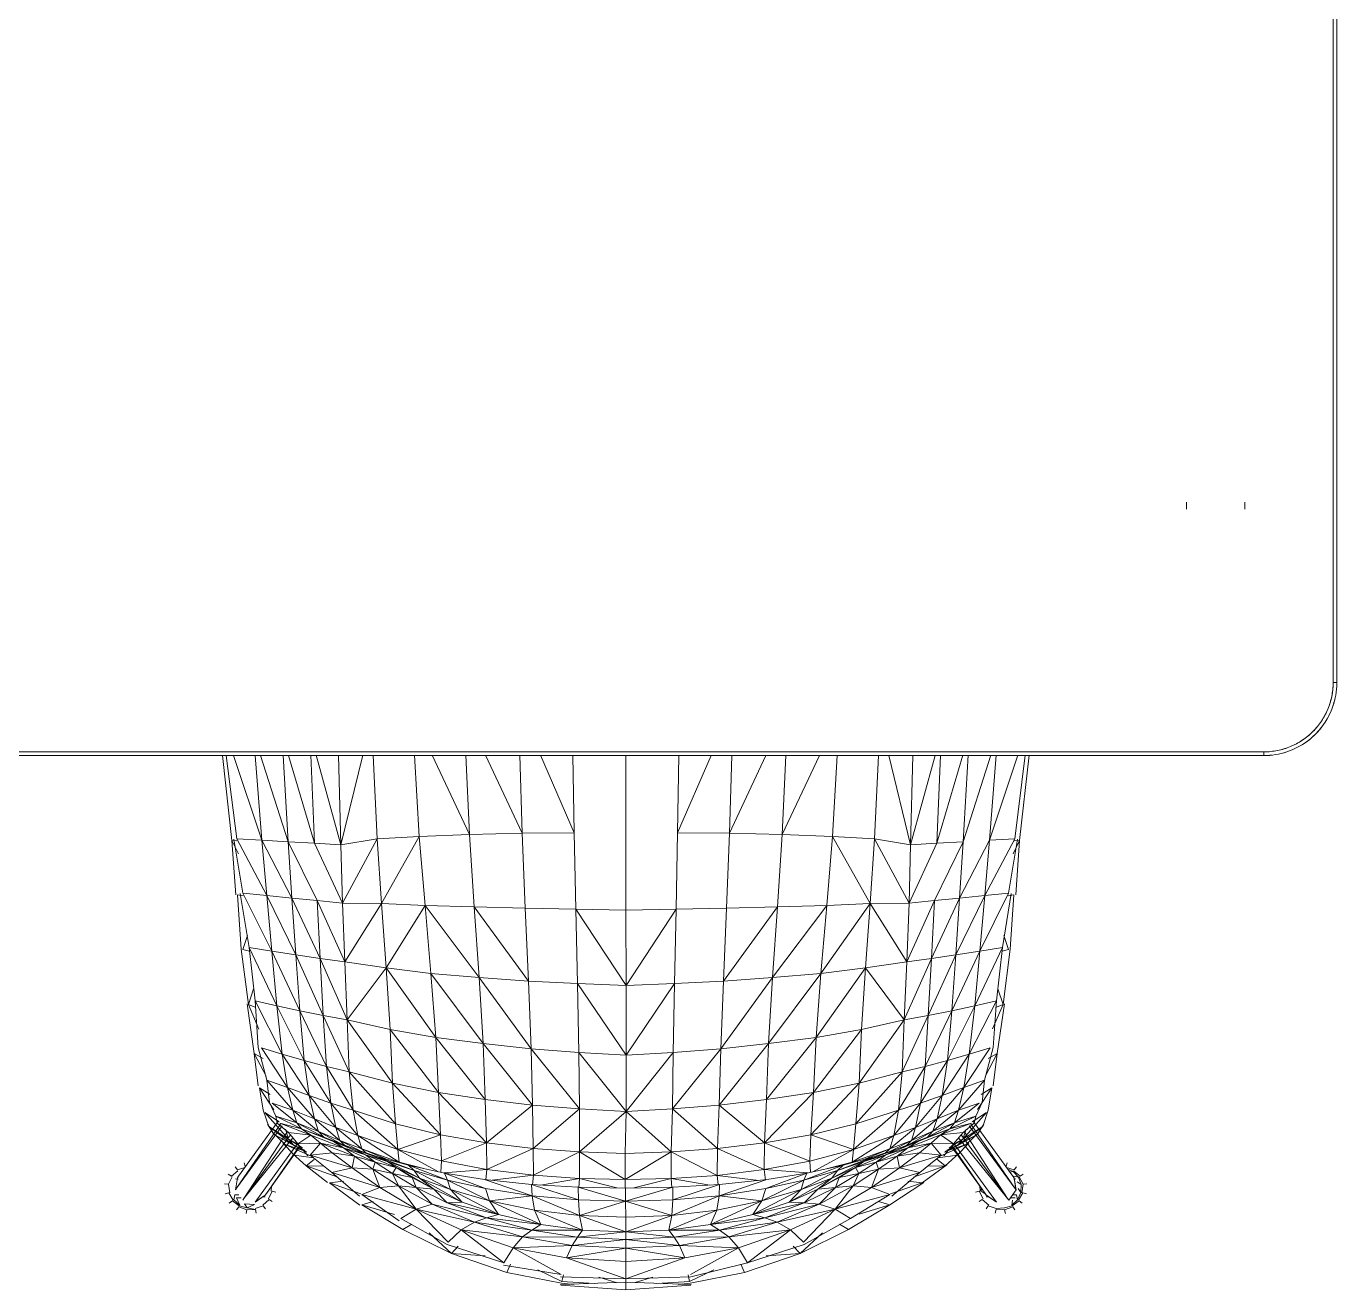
# Model space of a CAD drawing. Header units: millimetres. Extents: x 79795 to 317870, y -36033 to 97293.
# Drawn here: x 200288 to 201007, y 19624 to 20317 of the extents above; entities that cross this region are included whole.
import ezdxf

# ---------------------------------------------------------------- set-up
doc = ezdxf.new("R2010")
doc.units = ezdxf.units.MM
doc.header["$MEASUREMENT"] = 0
doc.layers.get('0').update_dxf_attribs({"linetype": 'CONTINUOUS'})
doc.layers.add('G-IMPT', color=8, linetype='CONTINUOUS', lineweight=9)

# ---------------------------------------------------------------- blocks, each defined once
blk = doc.blocks.new('OLA high stool - Kin high stool_dwg_KIN602 - GLIDES-V368-Level 4')
at = {"layer": 'G-IMPT'}
for p, q in [((-8.325, 8.349), (-8.215, 8.496)), ((-8.264, 8.564), (-8.215, 8.496)), ((-8.203, 8.48), (-8.046, 8.574)), ((-8.066, 8.655), (-8.046, 8.574)), ((-8.041, 8.554), (-7.859, 8.581)), ((-7.848, 8.663), (-7.859, 8.581)), ((-7.859, 8.581), (-7.695, 8.499)), ((-7.643, 8.587), (-7.684, 8.516)), ((-7.684, 8.516), (-7.564, 8.377)), ((-8.413, 8.404), (-8.342, 8.359)), ((-8.342, 8.359), (-8.407, 8.184)), ((-8.325, 8.349), (-8.367, 8.178)), ((-8.367, 8.178), (-8.278, 8.234)), ((-8.308, 8.338), (-8.192, 8.463)), ((-8.308, 8.338), (-8.153, 8.41)), ((-8.298, 8.02), (-8.278, 8.234)), ((-8.192, 8.463), (-8.087, 8.441)), ((-8.153, 8.41), (-8.15, 8.309)), ((-8.087, 8.441), (-8.088, 8.354)), ((-7.738, 8.426), (-7.745, 8.372)), ((-7.483, 8.439), (-7.547, 8.389)), ((-7.547, 8.389), (-7.493, 8.226)), ((-7.392, 8.24), (-7.47, 8.219)), ((-8.407, 8.184), (-8.488, 8.199)), ((-8.48, 7.981), (-8.4, 7.998)), ((-8.407, 8.184), (-8.4, 7.998)), ((-8.4, 7.998), (-8.367, 8.178)), ((-8.322, 7.828), (-8.38, 8.002)), ((-8.367, 8.178), (-8.298, 8.02)), ((-8.389, 7.783), (-8.322, 7.828)), ((-8.185, 7.701), (-8.306, 7.84)), ((-8.229, 7.634), (-8.185, 7.701)), ((-8.01, 7.636), (-8.175, 7.718)), ((-8.133, 7.86), (-8.13, 7.788)), ((-8.13, 7.788), (-8.123, 7.847)), ((-7.893, 7.648), (-8.007, 7.656)), ((-8.025, 7.558), (-8.01, 7.636)), ((-8.185, -7.701), (-8.229, -7.634)), ((-8.01, -7.636), (-8.175, -7.718)), ((-8.01, -7.636), (-8.025, -7.558)), ((-8.322, -7.828), (-8.389, -7.783)), ((-8.322, -7.828), (-8.38, -8.002)), ((-8.185, -7.701), (-8.306, -7.84)), ((-8.133, -7.86), (-8.13, -7.788)), ((-8.13, -7.788), (-8.122, -7.846)), ((-8.004, -7.676), (-8.062, -7.763)), ((-7.893, -7.648), (-8.007, -7.656)), ((-8.004, -7.676), (-7.936, -7.679)), ((-8.488, -8.199), (-8.407, -8.184)), ((-8.4, -7.998), (-8.48, -7.981)), ((-8.4, -7.998), (-8.407, -8.184)), ((-8.407, -8.184), (-8.342, -8.359)), ((-8.38, -8.002), (-8.367, -8.178)), ((-8.325, -8.349), (-8.367, -8.178)), ((-8.342, -8.359), (-8.413, -8.404)), ((-8.325, -8.349), (-8.215, -8.496)), ((-8.308, -8.338), (-8.203, -8.357)), ((-8.308, -8.338), (-8.192, -8.463)), ((-8.203, -8.48), (-8.046, -8.574)), ((-8.192, -8.463), (-8.087, -8.441)), ((-8.192, -8.463), (-8.087, -8.441)), ((-8.192, -8.463), (-8.036, -8.535)), ((-8.153, -8.41), (-8.15, -8.309)), ((-8.087, -8.441), (-8.088, -8.354)), ((-8.036, -8.535), (-7.948, -8.474)), ((-8.036, -8.535), (-7.948, -8.474)), ((-7.866, -8.541), (-7.806, -8.451)), ((-7.866, -8.541), (-7.806, -8.451)), ((-7.866, -8.541), (-7.705, -8.482)), ((-7.738, -8.426), (-7.744, -8.372)), ((-7.705, -8.482), (-7.58, -8.365)), ((-7.705, -8.482), (-7.684, -8.376)), ((-7.705, -8.482), (-7.684, -8.376)), ((-7.684, -8.516), (-7.564, -8.377)), ((-7.58, -8.365), (-7.593, -8.299)), ((-7.58, -8.365), (-7.593, -8.299)), ((-7.58, -8.365), (-7.528, -8.251)), ((-7.547, -8.389), (-7.493, -8.226)), ((-7.547, -8.389), (-7.483, -8.439)), ((-7.47, -8.219), (-7.392, -8.24)), ((-8.215, -8.496), (-8.264, -8.564)), ((-8.046, -8.574), (-8.066, -8.655)), ((-8.041, -8.554), (-7.859, -8.581)), ((-8.036, -8.535), (-7.866, -8.541)), ((-7.859, -8.581), (-7.695, -8.499)), ((-7.859, -8.581), (-7.848, -8.663)), ((-7.684, -8.516), (-7.643, -8.587))]:
    blk.add_line(p, q, dxfattribs=at)
blk = doc.blocks.new('OLA high stool - Kin high stool_dwg_KIN602 - FRAME-1332777-Level 4')
at = {"layer": 'G-IMPT'}
for p, q in [((0.082, 16.677), (0.046, 16.703)), ((0.266, 16.861), (0.302, 16.835)), ((0.266, 16.861), (0.53, 16.819)), ((0.272, 16.857), (0.528, 16.816)), ((1.689, 15.884), (0.302, 16.835)), ((0.302, 16.835), (1.651, 15.849)), ((0.566, 16.793), (0.53, 16.819)), ((1.757, 15.93), (0.566, 16.793)), ((1.269, 15.517), (0, 16.437)), ((0.155, 16.219), (0, 16.437)), ((1.531, 15.739), (0.082, 16.677)), ((0.082, 16.677), (1.455, 15.673)), ((0.082, 16.677), (1.391, 15.62)), ((0.156, 16.222), (0.031, 16.396)), ((0.191, 16.192), (0.155, 16.218)), ((1.227, 15.473), (0.191, 16.192)), ((0.191, 16.192), (1.215, 15.46)), ((0, 0.425), (1.269, 1.344)), ((1.391, 1.242), (0.082, 0.184)), ((0.082, 0.184), (1.455, 1.188)), ((0.191, 0.669), (1.214, 1.401)), ((0.191, 0.669), (1.227, 1.388)), ((1.531, 1.122), (0.082, 0.184)), ((0.302, 0.026), (1.651, 1.013)), ((0.302, 0.026), (1.689, 0.978)), ((0.566, 0.068), (1.757, 0.931)), ((0, 0.425), (0.155, 0.643)), ((0.156, 0.64), (0.031, 0.465)), ((0.191, 0.669), (0.155, 0.643)), ((0.082, 0.184), (0.046, 0.158)), ((0.046, 0.158), (0.266, 0)), ((0.266, 0), (0.53, 0.043)), ((0.266, 0), (0.302, 0.026)), ((0.529, 0.044), (0.272, 0.004)), ((0.566, 0.068), (0.53, 0.043))]:
    blk.add_line(p, q, dxfattribs=at)
blk = doc.blocks.new('OLA high stool - Kin high stool_dwg_KIN602 - SHELL-V369-Level 4')
at = {"layer": 'G-IMPT'}
for p, q in [((-0.434, 8.506), (-1.605, 8.425)), ((-0.434, 8.506), (-0.723, 8.366)), ((-0.441, 8.398), (-0.434, 8.506)), ((-0.434, 8.506), (1.402, 8.713)), ((-0.397, 8.403), (1.402, 8.628)), ((-3.975, 8.149), (-2.784, 8.305)), ((-2.827, 8.128), (-2.792, 8.268)), ((-2.823, 7.646), (-1.571, 8.268)), ((-2.484, 8.166), (-2.792, 8.268)), ((-2.784, 8.305), (-1.609, 8.385)), ((-2.748, 8.137), (-1.576, 8.326)), ((-1.609, 8.385), (-1.628, 8.262)), ((-1.622, 7.753), (-0.397, 8.403)), ((-1.571, 8.268), (-1.622, 7.753)), ((-1.571, 8.268), (-0.404, 8.462)), ((-0.428, 7.859), (1.402, 8.471)), ((-0.397, 8.403), (-0.428, 7.859)), ((-5.733, 7.939), (-5.031, 8.022)), ((-4.908, 7.939), (-5.61, 7.749)), ((-5.031, 8.022), (-5.527, 7.763)), ((-5.031, 8.022), (-5.141, 7.829)), ((-5.047, 7.421), (-3.9, 8.007)), ((-3.961, 8.18), (-5.031, 8.022)), ((-3.9, 8.007), (-4.908, 7.939)), ((-3.975, 8.149), (-4.506, 7.925)), ((-4.038, 7.988), (-3.975, 8.149)), ((-4.004, 7.539), (-2.748, 8.137)), ((-3.9, 8.007), (-4.004, 7.539)), ((-3.638, 8.037), (-3.975, 8.149)), ((-3.9, 8.007), (-2.748, 8.137)), ((-2.748, 8.137), (-2.823, 7.646)), ((-0.428, 7.859), (1.403, 8.001)), ((-6.611, 7.712), (-6.98, 7.22)), ((-6.308, 7.795), (-6.884, 7.283)), ((-6.884, 7.283), (-6.611, 7.712)), ((-6.559, 7.738), (-6.783, 7.59)), ((-6.26, 7.828), (-6.611, 7.712)), ((-6.308, 7.795), (-6.511, 7.487)), ((-6.095, 7.695), (-6.386, 7.561)), ((-5.773, 7.909), (-6.26, 7.828)), ((-6.259, 7.187), (-5.61, 7.749)), ((-5.773, 7.909), (-6.247, 7.599)), ((-5.61, 7.749), (-6.095, 7.695)), ((-5.92, 7.678), (-5.773, 7.909)), ((-5.769, 7.303), (-4.91, 7.869)), ((-5.61, 7.749), (-5.769, 7.303)), ((-5.047, 7.421), (-4.91, 7.869)), ((-4.111, 7.04), (-2.823, 7.646)), ((-2.823, 7.646), (-4.004, 7.539)), ((-2.904, 7.127), (-1.622, 7.753)), ((-2.823, 7.646), (-2.904, 7.127)), ((-2.823, 7.646), (-1.622, 7.753)), ((-1.677, 7.21), (-0.428, 7.859)), ((-1.622, 7.753), (-1.677, 7.21)), ((-1.622, 7.753), (-0.428, 7.859)), ((-0.461, 7.289), (1.403, 7.886)), ((-0.428, 7.859), (-0.461, 7.289)), ((-6.962, 7.409), (-7.228, 7.164)), ((-6.783, 7.59), (-7.149, 6.902)), ((-6.783, 7.59), (-7.027, 7.157)), ((-6.74, 7.626), (-7.002, 7.356)), ((-6.795, 6.801), (-6.538, 7.471)), ((-6.541, 7.529), (-6.741, 7.285)), ((-6.662, 7.001), (-6.386, 7.561)), ((-6.662, 7.001), (-6.538, 7.471)), ((-6.386, 7.561), (-6.541, 7.529)), ((-6.529, 7.104), (-6.103, 7.637)), ((-6.529, 7.104), (-6.386, 7.561)), ((-6.259, 7.187), (-6.103, 7.637)), ((-5.939, 6.838), (-5.047, 7.421)), ((-5.769, 7.303), (-5.047, 7.421)), ((-5.185, 6.946), (-4.004, 7.539)), ((-5.185, 6.946), (-5.047, 7.421)), ((-5.047, 7.421), (-4.004, 7.539)), ((-4.004, 7.539), (-4.111, 7.04)), ((-0.461, 7.289), (1.403, 7.396)), ((-7.461, 6.9), (-7.191, 7.197)), ((-7.228, 7.164), (-7.287, 6.741)), ((-7.002, 7.356), (-7.257, 6.779)), ((-6.985, 7.081), (-7.247, 6.867)), ((-7.161, 6.888), (-7.027, 7.157)), ((-7.002, 7.356), (-7.149, 6.902)), ((-7.027, 7.157), (-7.149, 6.902)), ((-6.884, 7.283), (-7.072, 6.985)), ((-7.002, 7.18), (-6.884, 7.283)), ((-7.001, 7.063), (-6.884, 7.283)), ((-6.741, 7.285), (-6.985, 7.081)), ((-6.97, 6.594), (-6.985, 7.081)), ((-6.985, 7.081), (-6.795, 6.801)), ((-6.668, 7.352), (-6.884, 7.283)), ((-6.84, 6.521), (-6.529, 7.104)), ((-6.795, 6.801), (-6.741, 7.285)), ((-6.715, 6.636), (-6.259, 7.187)), ((-6.529, 7.104), (-6.715, 6.636)), ((-6.662, 7.001), (-6.529, 7.104)), ((-6.529, 7.104), (-6.259, 7.187)), ((-6.444, 6.724), (-6.259, 7.187)), ((-6.435, 6.731), (-5.769, 7.303)), ((-6.259, 7.187), (-5.769, 7.303)), ((-5.769, 7.303), (-5.939, 6.838)), ((-4.213, 6.533), (-2.904, 7.127)), ((-4.111, 7.04), (-2.904, 7.127)), ((-2.982, 6.602), (-1.677, 7.21)), ((-2.904, 7.127), (-2.982, 6.602)), ((-2.904, 7.127), (-1.677, 7.21)), ((-1.731, 6.668), (-0.461, 7.289)), ((-1.731, 6.668), (-1.677, 7.21)), ((-1.677, 7.21), (-0.461, 7.289)), ((-0.461, 7.289), (-0.493, 6.722)), ((-0.493, 6.722), (1.403, 7.281)), ((-7.461, 6.9), (-7.822, 6.442)), ((-7.461, 6.9), (-7.701, 6.215)), ((-7.229, 6.813), (-7.602, 6.35)), ((-7.504, 5.91), (-7.229, 6.813)), ((-7.47, 6.514), (-7.461, 6.9)), ((-7.323, 6.731), (-7.461, 6.9)), ((-7.176, 6.343), (-7.229, 6.813)), ((-7.229, 6.813), (-6.97, 6.594)), ((-7.075, 7.042), (-7.119, 6.934)), ((-7.071, 6.094), (-6.795, 6.801)), ((-6.97, 6.594), (-6.795, 6.801)), ((-6.931, 6.309), (-6.662, 7.001)), ((-6.84, 6.521), (-6.662, 7.001)), ((-6.795, 6.801), (-6.662, 7.001)), ((-6.632, 6.261), (-5.939, 6.838)), ((-6.444, 6.724), (-5.939, 6.838)), ((-6.107, 6.368), (-5.185, 6.946)), ((-5.939, 6.838), (-6.107, 6.368)), ((-5.939, 6.838), (-5.185, 6.946)), ((-5.315, 6.465), (-4.111, 7.04)), ((-5.315, 6.465), (-5.185, 6.946)), ((-5.185, 6.946), (-4.111, 7.04)), ((-4.111, 7.04), (-4.213, 6.533)), ((-0.493, 6.722), (1.404, 6.8)), ((-6.97, 6.594), (-7.249, 5.861)), ((-7.176, 6.343), (-6.97, 6.594)), ((-7.104, 5.833), (-6.84, 6.521)), ((-7.071, 6.094), (-6.97, 6.594)), ((-7.004, 6.109), (-6.715, 6.636)), ((-6.953, 6.25), (-6.84, 6.521)), ((-6.931, 6.309), (-6.84, 6.521)), ((-6.913, 6.172), (-6.444, 6.724)), ((-6.913, 6.172), (-6.715, 6.636)), ((-6.715, 6.636), (-6.84, 6.521)), ((-6.715, 6.636), (-6.444, 6.724)), ((-6.632, 6.261), (-6.444, 6.724)), ((-5.432, 5.974), (-4.213, 6.533)), ((-4.213, 6.533), (-5.315, 6.465)), ((-4.306, 6.017), (-2.982, 6.602)), ((-4.213, 6.533), (-4.306, 6.017)), ((-4.213, 6.533), (-2.982, 6.602)), ((-3.057, 6.07), (-1.731, 6.668)), ((-2.982, 6.602), (-3.057, 6.07)), ((-1.731, 6.668), (-2.982, 6.602)), ((-0.493, 6.722), (-1.786, 6.121)), ((-1.786, 6.121), (-1.731, 6.668)), ((-0.493, 6.722), (-0.525, 6.154)), ((-0.525, 6.154), (1.404, 6.684)), ((-8.309, 5.741), (-7.829, 6.402)), ((-7.602, 6.35), (-8.113, 5.749)), ((-7.829, 6.402), (-8.065, 5.719)), ((-7.926, 5.31), (-7.602, 6.35)), ((-7.829, 6.402), (-7.791, 6.093)), ((-7.602, 6.35), (-7.504, 5.91)), ((-7.504, 5.91), (-7.176, 6.343)), ((-7.249, 5.861), (-7.176, 6.343)), ((-6.931, 6.309), (-7.222, 5.62)), ((-7.104, 5.833), (-6.931, 6.309)), ((-7.091, 5.7), (-6.632, 6.261)), ((-6.931, 6.309), (-7.071, 6.094)), ((-6.913, 6.172), (-6.632, 6.261)), ((-6.802, 5.788), (-6.107, 6.368)), ((-6.802, 5.788), (-6.632, 6.261)), ((-6.632, 6.261), (-6.107, 6.368)), ((-6.258, 5.888), (-5.315, 6.465)), ((-6.107, 6.368), (-6.258, 5.888)), ((-6.107, 6.368), (-5.315, 6.465)), ((-5.432, 5.974), (-5.315, 6.465)), ((-7.071, 6.094), (-7.377, 5.411)), ((-7.071, 6.094), (-7.249, 5.861)), ((-7.222, 5.62), (-7.071, 6.094)), ((-7.141, 5.722), (-6.913, 6.172)), ((-7.091, 5.7), (-6.913, 6.172)), ((-6.913, 6.172), (-7.019, 6.067)), ((-6.552, 4.975), (-5.432, 5.974)), ((-6.258, 5.888), (-5.432, 5.974)), ((-5.678, 5.037), (-4.306, 6.017)), ((-5.678, 5.037), (-5.432, 5.974)), ((-5.432, 5.974), (-4.306, 6.017)), ((-4.306, 6.017), (-4.515, 5.088)), ((-4.306, 6.017), (-3.057, 6.07)), ((-4.306, 6.017), (-3.185, 5.176)), ((-3.057, 6.07), (-3.185, 5.176)), ((-3.057, 6.07), (-1.786, 6.121)), ((-3.057, 6.07), (-1.797, 5.276)), ((-1.797, 5.276), (-1.786, 6.121)), ((-1.786, 6.121), (-0.525, 6.154)), ((-1.786, 6.121), (-0.399, 5.369)), ((1.404, 6.204), (-0.525, 6.154)), ((-0.525, 6.154), (1.405, 5.68)), ((-0.525, 6.154), (-0.399, 5.369)), ((-8.835, 4.811), (-8.303, 5.701)), ((-8.644, 4.891), (-8.078, 5.701)), ((-8.303, 5.701), (-8.514, 4.995)), ((-8.392, 4.523), (-8.078, 5.701)), ((-8.228, 5.458), (-8.303, 5.701)), ((-7.926, 5.31), (-8.078, 5.701)), ((-7.504, 5.91), (-7.926, 5.31)), ((-7.533, 5.461), (-7.504, 5.91)), ((-7.533, 5.461), (-7.249, 5.861)), ((-7.249, 5.861), (-7.504, 5.91)), ((-7.378, 4.894), (-6.802, 5.788)), ((-7.378, 4.894), (-7.091, 5.7)), ((-7.249, 5.861), (-7.377, 5.411)), ((-7.365, 5.145), (-7.104, 5.833)), ((-7.327, 5.128), (-7.091, 5.7)), ((-7.265, 5.354), (-7.104, 5.833)), ((-7.222, 5.62), (-7.104, 5.833)), ((-7.178, 5.613), (-7.091, 5.7)), ((-7.107, 4.921), (-6.258, 5.888)), ((-7.107, 4.921), (-6.802, 5.788)), ((-6.802, 5.788), (-7.091, 5.7)), ((-6.802, 5.788), (-6.258, 5.888)), ((-6.258, 5.888), (-6.552, 4.975)), ((-7.533, 5.461), (-7.926, 5.31)), ((-7.891, 4.911), (-7.533, 5.461)), ((-7.623, 5.036), (-7.533, 5.461)), ((-7.377, 5.411), (-7.623, 5.036)), ((-7.377, 5.411), (-7.533, 5.461)), ((-7.222, 5.62), (-7.498, 4.96)), ((-7.498, 4.96), (-7.377, 5.411)), ((-7.377, 5.411), (-7.222, 5.62)), ((-7.222, 5.62), (-7.365, 5.145)), ((1.405, 5.454), (-0.399, 5.369)), ((-7.926, 5.31), (-8.392, 4.523)), ((-7.891, 4.911), (-7.926, 5.31)), ((-7.723, 4.452), (-7.365, 5.145)), ((-7.56, 4.571), (-7.265, 5.354)), ((-7.56, 4.571), (-7.365, 5.145)), ((-7.365, 5.145), (-7.498, 4.96)), ((-7.445, 4.695), (-7.265, 5.354)), ((-7.265, 5.354), (-7.365, 5.145)), ((-4.692, 4.102), (-3.185, 5.176)), ((-4.515, 5.088), (-3.185, 5.176)), ((-3.307, 4.208), (-3.185, 5.176)), ((-3.185, 5.176), (-1.797, 5.276)), ((-3.185, 5.176), (-1.841, 4.334)), ((-1.797, 5.276), (-1.841, 4.334)), ((-0.399, 5.369), (-1.797, 5.276)), ((-1.797, 5.276), (-0.352, 4.46)), ((-0.399, 5.369), (-0.352, 4.46)), ((-9.161, 3.857), (-8.6, 4.857)), ((-8.6, 4.857), (-8.392, 4.523)), ((-7.891, 4.911), (-8.392, 4.523)), ((-7.891, 4.911), (-8.289, 4.181)), ((-7.965, 4.146), (-7.498, 4.96)), ((-7.928, 4.528), (-7.623, 5.036)), ((-7.928, 4.528), (-7.891, 4.911)), ((-7.623, 5.036), (-7.891, 4.911)), ((-7.723, 4.452), (-7.498, 4.96)), ((-7.708, 4.611), (-7.623, 5.036)), ((-7.708, 4.611), (-7.498, 4.96)), ((-7.498, 4.96), (-7.623, 5.036)), ((-7.586, 4.046), (-7.107, 4.921)), ((-7.518, 4.363), (-7.378, 4.894)), ((-7.472, 4.571), (-7.378, 4.894)), ((-7.378, 4.894), (-7.107, 4.921)), ((-7.107, 4.921), (-7.355, 3.982)), ((-6.552, 4.975), (-7.107, 4.921)), ((-7.107, 4.921), (-6.787, 4.004)), ((-6.787, 4.004), (-5.678, 5.037)), ((-6.787, 4.004), (-6.552, 4.975)), ((-6.552, 4.975), (-5.678, 5.037)), ((-5.877, 4.047), (-4.515, 5.088)), ((-5.678, 5.037), (-5.877, 4.047)), ((-5.678, 5.037), (-4.515, 5.088)), ((-4.515, 5.088), (-4.692, 4.102)), ((-9.351, 3.765), (-8.835, 4.811)), ((-8.72, 4.618), (-8.835, 4.811)), ((-7.973, 3.786), (-7.56, 4.571)), ((-7.965, 4.146), (-7.708, 4.611)), ((-7.708, 4.611), (-7.928, 4.528)), ((-7.767, 3.851), (-7.445, 4.695)), ((-7.767, 3.851), (-7.56, 4.571)), ((-7.723, 4.452), (-7.56, 4.571)), ((-7.616, 3.911), (-7.445, 4.695)), ((-7.56, 4.571), (-7.445, 4.695)), ((-0.352, 4.46), (1.406, 4.56)), ((-8.906, 4.247), (-9.351, 3.765)), ((-9.111, 3.837), (-8.392, 4.523)), ((-8.392, 4.523), (-8.843, 3.556)), ((-8.392, 4.523), (-8.675, 3.27)), ((-8.392, 4.523), (-8.289, 4.181)), ((-7.928, 4.528), (-8.289, 4.181)), ((-7.928, 4.528), (-8.261, 3.856)), ((-8.242, 3.532), (-7.723, 4.452)), ((-7.973, 3.786), (-7.723, 4.452)), ((-7.965, 4.146), (-7.928, 4.528)), ((-7.723, 4.452), (-7.965, 4.146)), ((-3.394, 3.168), (-1.841, 4.334)), ((-3.307, 4.208), (-1.841, 4.334)), ((-1.867, 3.272), (-1.841, 4.334)), ((-1.841, 4.334), (-0.352, 4.46)), ((-0.352, 4.46), (-0.307, 3.377)), ((-8.675, 3.27), (-8.289, 4.181)), ((-8.289, 4.181), (-8.585, 3.006)), ((-7.965, 4.146), (-8.261, 3.856)), ((-8.242, 3.532), (-7.965, 4.146)), ((-7.597, 3.995), (-7.355, 3.982)), ((-7.355, 3.982), (-7.541, 3.001)), ((-7.355, 3.982), (-6.787, 4.004)), ((-7.355, 3.982), (-6.963, 3.009)), ((-6.963, 3.009), (-5.877, 4.047)), ((-6.787, 4.004), (-6.963, 3.009)), ((-6.787, 4.004), (-5.877, 4.047)), ((-6.024, 3.035), (-4.692, 4.102)), ((-6.024, 3.035), (-5.877, 4.047)), ((-5.877, 4.047), (-4.692, 4.102)), ((-4.821, 3.081), (-3.307, 4.208)), ((-4.692, 4.102), (-4.821, 3.081)), ((-4.692, 4.102), (-3.307, 4.208)), ((-3.307, 4.208), (-3.394, 3.168)), ((-0.307, 3.377), (1.406, 4.184)), ((-9.761, 2.567), (-9.351, 3.765)), ((-9.554, 2.632), (-9.161, 3.857)), ((-9.351, 3.765), (-9.406, 3.035)), ((-9.192, 3.616), (-9.351, 3.765)), ((-9.111, 3.837), (-8.843, 3.556)), ((-8.261, 3.856), (-8.585, 3.006)), ((-8.261, 3.856), (-8.509, 2.746)), ((-8.509, 2.746), (-7.973, 3.786)), ((-8.261, 3.856), (-8.242, 3.532)), ((-8.242, 3.532), (-7.973, 3.786)), ((-8.217, 2.942), (-7.767, 3.851)), ((-8.217, 2.942), (-7.973, 3.786)), ((-7.973, 3.786), (-7.767, 3.851)), ((-7.948, 3.026), (-7.616, 3.911)), ((-7.767, 3.851), (-7.948, 3.026)), ((-7.767, 3.851), (-7.616, 3.911)), ((-7.754, 3.053), (-7.616, 3.911)), ((-7.61, 3.939), (-7.541, 3.001)), ((-9.554, 2.632), (-8.843, 3.556)), ((-8.843, 3.556), (-9.228, 2.432)), ((-8.843, 3.556), (-8.996, 2.227)), ((-8.843, 3.556), (-8.675, 3.27)), ((-8.242, 3.532), (-8.509, 2.746)), ((-0.307, 3.377), (1.407, 3.456)), ((-8.675, 3.27), (-8.996, 2.227)), ((-8.675, 3.27), (-8.851, 2.028)), ((-8.585, 3.006), (-8.675, 3.27)), ((-4.935, 2.045), (-3.394, 3.168)), ((-4.821, 3.081), (-3.394, 3.168)), ((-3.471, 2.102), (-1.867, 3.272)), ((-3.394, 3.168), (-3.471, 2.102)), ((-3.394, 3.168), (-1.867, 3.272)), ((-1.867, 3.272), (-1.895, 2.171)), ((-0.307, 3.377), (-1.867, 3.272)), ((-0.307, 3.377), (-0.279, 2.24)), ((-8.585, 3.006), (-8.851, 2.028)), ((-8.585, 3.006), (-8.727, 1.831)), ((-8.727, 1.831), (-8.217, 2.942)), ((-8.585, 3.006), (-8.509, 2.746)), ((-8.509, 2.746), (-8.217, 2.942)), ((-8.217, 2.942), (-8.417, 1.968)), ((-7.948, 3.026), (-8.217, 2.942)), ((-8.106, 2.018), (-8.217, 2.942)), ((-8.106, 2.018), (-7.754, 3.053)), ((-8.106, 2.018), (-7.948, 3.026)), ((-7.863, 2.033), (-7.754, 3.053)), ((-7.772, 2.888), (-7.664, 1.994)), ((-7.541, 3.001), (-7.764, 3.025)), ((-7.541, 3.001), (-7.664, 1.994)), ((-6.963, 3.009), (-7.541, 3.001)), ((-7.541, 3.001), (-7.084, 1.999)), ((-6.963, 3.009), (-7.084, 1.999)), ((-6.963, 3.009), (-6.024, 3.035)), ((-6.148, 2.013), (-6.963, 3.009)), ((-6.148, 2.013), (-4.821, 3.081)), ((-6.148, 2.013), (-6.024, 3.035)), ((-6.024, 3.035), (-4.821, 3.081)), ((-4.821, 3.081), (-4.935, 2.045)), ((-0.279, 2.24), (1.407, 3.026)), ((-9.994, 1.391), (-9.761, 2.567)), ((-9.604, 2.642), (-9.807, 1.398)), ((-9.584, 2.486), (-9.761, 2.567)), ((-9.228, 2.432), (-9.554, 2.632)), ((-8.727, 1.831), (-8.509, 2.746)), ((-9.807, 1.398), (-9.228, 2.432)), ((-9.447, 1.28), (-9.228, 2.432)), ((-9.228, 2.432), (-8.996, 2.227)), ((-9.228, 2.432), (-9.179, 1.159)), ((-0.279, 2.24), (1.408, 2.29)), ((-8.996, 2.227), (-9.179, 1.159)), ((-8.996, 2.227), (-9.001, 1.044)), ((-8.851, 2.028), (-9.001, 1.044)), ((-8.996, 2.227), (-8.851, 2.028)), ((-8.851, 2.028), (-8.727, 1.831)), ((-8.851, 2.028), (-8.847, 0.931)), ((-8.529, 1), (-8.106, 2.018)), ((-8.417, 1.968), (-8.106, 2.018)), ((-8.193, 1.022), (-7.863, 2.033)), ((-8.193, 1.022), (-8.106, 2.018)), ((-7.863, 2.033), (-8.106, 2.018)), ((-7.922, 1.026), (-7.863, 2.033)), ((-7.87, 2.012), (-7.664, 1.994)), ((-7.664, 1.994), (-7.733, 0.999)), ((-7.664, 1.994), (-7.084, 1.999)), ((-7.664, 1.994), (-7.159, 1)), ((-7.159, 1), (-7.084, 1.999)), ((-7.084, 1.999), (-6.148, 2.013)), ((-6.231, 0.998), (-7.084, 1.999)), ((-6.231, 0.998), (-4.935, 2.045)), ((-6.148, 2.013), (-6.231, 0.998)), ((-6.148, 2.013), (-4.935, 2.045)), ((-4.935, 2.045), (-5.013, 1.015)), ((-4.935, 2.045), (-3.471, 2.102)), ((-3.471, 2.102), (-3.526, 1.044)), ((-3.471, 2.102), (-1.895, 2.171)), ((-1.895, 2.171), (-1.919, 1.08)), ((-1.895, 2.171), (-0.279, 2.24)), ((-0.279, 2.24), (-0.27, 1.115)), ((-9.704, 1.902), (-9.955, 1.379)), ((-8.847, 0.931), (-8.417, 1.968)), ((-8.847, 0.931), (-8.727, 1.831)), ((-8.727, 1.831), (-8.417, 1.968)), ((-8.417, 1.968), (-8.529, 1)), ((-7.874, 1.838), (-7.733, 0.999)), ((-0.27, 1.115), (1.408, 1.843)), ((-10.136, 0.001), (-10.033, 1.403)), ((-10.021, 1.13), (-9.994, 1.391)), ((-9.97, 0), (-10.02, 1.412)), ((-9.955, 1.379), (-10, 0.674)), ((-9.811, 1.346), (-9.955, 1.379)), ((-9.899, 0), (-9.859, 1.407)), ((-9.899, 0), (-9.447, 1.28)), ((-9.523, 0), (-9.447, 1.28)), ((-9.179, 1.159), (-9.447, 1.28)), ((-9.447, 1.28), (-9.239, 0)), ((-9.179, 1.159), (-9.239, 0)), ((-9.179, 1.159), (-9.001, 1.044)), ((-9.179, 1.159), (-9.05, 0)), ((-0.27, 1.115), (1.409, 1.14)), ((-9.001, 1.044), (-9.05, 0)), ((-9.001, 1.044), (-8.847, 0.931)), ((-9.001, 1.044), (-8.884, 0)), ((-8.884, 0), (-8.529, 1)), ((-8.884, 0), (-8.847, 0.931)), ((-8.529, 1), (-8.847, 0.931)), ((-8.529, 1), (-8.565, 0)), ((-8.529, 1), (-8.193, 1.022)), ((-8.529, 1), (-8.221, 0.003)), ((-8.221, 0.003), (-7.922, 1.026)), ((-8.221, 0.003), (-8.193, 1.022)), ((-7.922, 1.026), (-8.193, 1.022)), ((-7.94, 0.005), (-7.922, 1.026)), ((-7.733, 0.999), (-7.937, 0.194)), ((-7.733, 0.999), (-7.926, 1.01)), ((-7.159, 1), (-7.758, 0.012)), ((-7.733, 0.999), (-7.758, 0.012)), ((-7.159, 1), (-7.733, 0.999)), ((-7.194, 0.013), (-7.159, 1)), ((-7.159, 1), (-6.231, 0.998)), ((-6.286, -0.006), (-7.159, 1)), ((-6.286, -0.006), (-5.013, 1.015)), ((-6.231, 0.998), (-6.286, -0.006)), ((-6.231, 0.998), (-5.013, 1.015)), ((-5.068, -0.006), (-3.526, 1.044)), ((-5.013, 1.015), (-5.068, -0.006)), ((-3.526, 1.044), (-5.013, 1.015)), ((-3.567, -0.006), (-1.919, 1.08)), ((-3.526, 1.044), (-3.567, -0.006)), ((-3.526, 1.044), (-1.919, 1.08)), ((-1.919, 1.08), (-1.941, -0.004)), ((-1.919, 1.08), (-0.27, 1.115)), ((-9.861, 0.582), (-9.979, 0.204)), ((-10.136, 0.001), (-9.97, 0)), ((-10.033, -1.403), (-10.136, 0.001)), ((-9.899, 0), (-9.97, 0)), ((-9.899, 0), (-9.523, 0)), ((-9.523, 0), (-9.239, 0)), ((-9.447, -1.28), (-9.523, 0)), ((-9.239, 0), (-9.447, -1.28)), ((-9.239, 0), (-9.05, 0)), ((-9.239, 0), (-9.179, -1.159)), ((-9.05, 0), (-9.179, -1.159)), ((-9.05, 0), (-8.884, 0)), ((-9.05, 0), (-9.001, -1.044)), ((-8.884, 0), (-9.001, -1.044)), ((-8.884, 0), (-8.565, 0)), ((-8.847, -0.931), (-8.884, 0)), ((-8.529, -0.999), (-8.884, 0)), ((-8.565, 0), (-8.221, 0.003)), ((-8.565, 0), (-8.529, -0.999)), ((-8.221, 0.003), (-8.529, -0.999)), ((-8.221, 0.003), (-7.94, 0.005)), ((-8.193, -1.018), (-8.221, 0.003)), ((-7.922, -1.019), (-8.221, 0.003)), ((-7.94, 0.009), (-7.758, 0.012)), ((-7.922, -1.019), (-7.94, 0.005)), ((-7.758, 0.012), (-7.194, 0.013)), ((-7.758, 0.012), (-7.159, -0.978)), ((-7.758, 0.012), (-7.734, -0.979)), ((-7.194, 0.013), (-6.286, -0.006)), ((-7.159, -0.978), (-7.194, 0.013)), ((-10.02, -1.412), (-9.97, 0)), ((-9.979, -0.205), (-9.861, -0.582)), ((-9.447, -1.28), (-9.899, 0)), ((-9.859, -1.407), (-9.899, 0)), ((-7.937, -0.176), (-7.734, -0.979)), ((-7.159, -0.978), (-6.286, -0.006)), ((-6.286, -0.006), (-5.068, -0.006)), ((-5.013, -1.025), (-6.286, -0.006)), ((-6.286, -0.006), (-6.23, -1.008)), ((-5.068, -0.006), (-3.567, -0.006)), ((-3.526, -1.053), (-5.068, -0.006)), ((-5.068, -0.006), (-5.013, -1.025)), ((-3.567, -0.006), (-1.941, -0.004)), ((-3.526, -1.053), (-3.567, -0.006)), ((-1.918, -1.087), (-3.567, -0.006)), ((-1.941, -0.004), (-0.275, -0.003)), ((-1.941, -0.004), (-1.918, -1.087)), ((-0.275, -0.003), (1.41, -0.003)), ((-10, -0.675), (-9.955, -1.379)), ((-9.994, -1.391), (-10.021, -1.13)), ((-9.001, -1.044), (-9.179, -1.159)), ((-8.847, -0.931), (-9.001, -1.044)), ((-9.001, -1.044), (-8.851, -2.028)), ((-9.001, -1.044), (-8.996, -2.227)), ((-8.847, -0.931), (-8.851, -2.028)), ((-8.727, -1.831), (-8.847, -0.931)), ((-8.418, -1.967), (-8.847, -0.931)), ((-8.529, -0.999), (-8.847, -0.931)), ((-8.529, -0.999), (-8.193, -1.018)), ((-8.107, -2.015), (-8.529, -0.999)), ((-8.529, -0.999), (-8.418, -1.967)), ((-8.107, -2.015), (-8.193, -1.018)), ((-7.864, -2.026), (-8.193, -1.018)), ((-7.922, -1.019), (-8.193, -1.018)), ((-7.734, -0.979), (-7.929, -0.993)), ((-7.864, -2.026), (-7.922, -1.019)), ((-7.734, -0.979), (-7.875, -1.819)), ((-7.159, -0.978), (-7.734, -0.979)), ((-7.734, -0.979), (-7.666, -1.978)), ((-7.159, -0.978), (-7.666, -1.978)), ((-7.086, -1.982), (-7.159, -0.978)), ((-6.23, -1.008), (-7.159, -0.978)), ((-7.086, -1.982), (-6.23, -1.008)), ((-6.23, -1.008), (-5.013, -1.025)), ((-4.935, -2.053), (-6.23, -1.008)), ((-6.23, -1.008), (-6.148, -2.021)), ((-5.013, -1.025), (-3.526, -1.053)), ((-5.013, -1.025), (-4.935, -2.053)), ((-3.471, -2.11), (-3.526, -1.053)), ((-3.526, -1.053), (-1.918, -1.087)), ((-1.918, -1.087), (-0.27, -1.12)), ((-1.918, -1.087), (-1.894, -2.177)), ((-0.27, -1.12), (-0.279, -2.244)), ((1.402, -1.844), (-0.27, -1.12)), ((1.411, -1.145), (-0.27, -1.12)), ((-9.761, -2.567), (-9.994, -1.391)), ((-9.811, -1.346), (-9.955, -1.379)), ((-9.955, -1.379), (-9.704, -1.902)), ((-9.554, -2.632), (-9.859, -1.407)), ((-9.228, -2.432), (-9.807, -1.398)), ((-9.179, -1.159), (-9.447, -1.28)), ((-9.228, -2.432), (-9.447, -1.28)), ((-9.179, -1.159), (-9.228, -2.432)), ((-9.179, -1.159), (-8.996, -2.227)), ((-8.851, -2.028), (-8.727, -1.831)), ((-8.509, -2.746), (-8.727, -1.831)), ((-8.727, -1.831), (-8.584, -3.006)), ((-8.727, -1.831), (-8.418, -1.967)), ((-8.217, -2.942), (-8.727, -1.831)), ((-8.418, -1.967), (-8.107, -2.015)), ((-8.418, -1.967), (-8.217, -2.942)), ((-7.873, -1.999), (-7.666, -1.978)), ((-7.666, -1.978), (-7.773, -2.877)), ((-7.666, -1.978), (-7.086, -1.982)), ((-7.666, -1.978), (-7.542, -2.989)), ((-8.996, -2.227), (-9.228, -2.432)), ((-8.996, -2.227), (-8.851, -2.028)), ((-8.996, -2.227), (-8.675, -3.27)), ((-8.996, -2.227), (-8.843, -3.556)), ((-8.851, -2.028), (-8.584, -3.006)), ((-8.851, -2.028), (-8.675, -3.27)), ((-8.217, -2.942), (-8.107, -2.015)), ((-7.948, -3.023), (-8.107, -2.015)), ((-7.755, -3.048), (-8.107, -2.015)), ((-7.864, -2.026), (-8.107, -2.015)), ((-7.755, -3.048), (-7.864, -2.026)), ((-7.086, -1.982), (-7.542, -2.989)), ((-7.086, -1.982), (-6.965, -2.996)), ((-6.148, -2.021), (-7.086, -1.982)), ((-6.965, -2.996), (-6.148, -2.021)), ((-6.148, -2.021), (-4.935, -2.053)), ((-6.024, -3.041), (-6.148, -2.021)), ((-4.821, -3.087), (-6.148, -2.021)), ((-4.935, -2.053), (-3.471, -2.11)), ((-3.394, -3.173), (-4.935, -2.053)), ((-4.935, -2.053), (-4.821, -3.087)), ((-1.867, -3.277), (-3.471, -2.11)), ((-3.471, -2.11), (-3.394, -3.173)), ((-1.894, -2.177), (-3.471, -2.11)), ((-1.894, -2.177), (-0.279, -2.244)), ((-1.894, -2.177), (-1.867, -3.277)), ((-0.279, -2.244), (-0.307, -3.381)), ((-0.279, -2.244), (1.402, -2.293)), ((1.403, -3.026), (-0.279, -2.244)), ((-9.584, -2.486), (-9.761, -2.567)), ((-9.554, -2.632), (-9.228, -2.432)), ((-9.228, -2.432), (-8.843, -3.556)), ((-9.351, -3.765), (-9.761, -2.567)), ((-8.843, -3.556), (-9.554, -2.632)), ((-9.161, -3.857), (-9.554, -2.632)), ((-8.509, -2.746), (-8.584, -3.006)), ((-7.973, -3.786), (-8.509, -2.746)), ((-8.509, -2.746), (-8.242, -3.532)), ((-8.217, -2.942), (-8.509, -2.746)), ((-8.509, -2.746), (-8.261, -3.855)), ((-9.406, -3.035), (-9.351, -3.765)), ((-8.675, -3.27), (-8.584, -3.006)), ((-8.584, -3.006), (-8.261, -3.855)), ((-8.584, -3.006), (-8.288, -4.181)), ((-8.217, -2.942), (-7.948, -3.023)), ((-7.973, -3.786), (-8.217, -2.942)), ((-7.767, -3.85), (-8.217, -2.942)), ((-7.616, -3.908), (-7.948, -3.023)), ((-7.948, -3.023), (-7.767, -3.85)), ((-7.542, -2.989), (-7.766, -3.016)), ((-7.616, -3.908), (-7.755, -3.048)), ((-7.542, -2.989), (-7.611, -3.933)), ((-7.542, -2.989), (-7.356, -3.974)), ((-6.965, -2.996), (-7.542, -2.989)), ((-6.965, -2.996), (-7.356, -3.974)), ((-5.876, -4.055), (-6.965, -2.996)), ((-6.965, -2.996), (-6.789, -3.996)), ((-6.024, -3.041), (-6.965, -2.996)), ((-5.876, -4.055), (-6.024, -3.041)), ((-6.024, -3.041), (-4.821, -3.087)), ((-4.691, -4.11), (-6.024, -3.041)), ((-3.306, -4.215), (-4.821, -3.087)), ((-4.821, -3.087), (-4.691, -4.11)), ((-3.394, -3.173), (-4.821, -3.087)), ((-8.843, -3.556), (-8.675, -3.27)), ((-8.675, -3.27), (-8.288, -4.181)), ((-8.675, -3.27), (-8.392, -4.523)), ((-1.84, -4.34), (-3.394, -3.173)), ((-3.394, -3.173), (-3.306, -4.215)), ((-1.867, -3.277), (-3.394, -3.173)), ((-1.84, -4.34), (-1.867, -3.277)), ((-1.867, -3.277), (-0.307, -3.381)), ((-0.307, -3.381), (-0.351, -4.465)), ((-0.307, -3.381), (1.403, -3.459)), ((1.403, -4.185), (-0.307, -3.381)), ((-9.192, -3.616), (-9.351, -3.765)), ((-9.111, -3.837), (-8.843, -3.556)), ((-8.843, -3.556), (-8.392, -4.523)), ((-8.261, -3.855), (-8.242, -3.532)), ((-8.242, -3.532), (-7.973, -3.786)), ((-7.965, -4.146), (-8.242, -3.532)), ((-7.723, -4.452), (-8.242, -3.532)), ((-9.351, -3.765), (-8.835, -4.811)), ((-9.351, -3.765), (-8.906, -4.247)), ((-9.161, -3.857), (-8.6, -4.857)), ((-8.392, -4.523), (-9.111, -3.837)), ((-8.261, -3.855), (-8.288, -4.181)), ((-8.261, -3.855), (-7.965, -4.146)), ((-8.261, -3.855), (-7.928, -4.528)), ((-7.723, -4.452), (-7.973, -3.786)), ((-7.973, -3.786), (-7.767, -3.85)), ((-7.56, -4.571), (-7.973, -3.786)), ((-7.767, -3.85), (-7.616, -3.908)), ((-7.56, -4.571), (-7.767, -3.85)), ((-7.446, -4.693), (-7.767, -3.85)), ((-7.446, -4.693), (-7.616, -3.908)), ((-8.288, -4.181), (-8.392, -4.523)), ((-8.288, -4.181), (-7.928, -4.528)), ((-8.288, -4.181), (-7.891, -4.911)), ((-7.928, -4.528), (-7.965, -4.146)), ((-7.965, -4.146), (-7.723, -4.452)), ((-7.708, -4.611), (-7.965, -4.146)), ((-7.498, -4.96), (-7.965, -4.146)), ((-7.599, -3.989), (-7.356, -3.974)), ((-7.107, -4.917), (-7.588, -4.04)), ((-7.356, -3.974), (-6.789, -3.996)), ((-7.356, -3.974), (-7.107, -4.917)), ((-6.789, -3.996), (-7.107, -4.917)), ((-6.789, -3.996), (-5.876, -4.055)), ((-6.553, -4.971), (-6.789, -3.996)), ((-5.677, -5.041), (-6.789, -3.996)), ((-5.876, -4.055), (-4.691, -4.11)), ((-4.514, -5.093), (-5.876, -4.055)), ((-5.876, -4.055), (-5.677, -5.041)), ((-4.691, -4.11), (-3.306, -4.215)), ((-3.184, -5.181), (-4.691, -4.11)), ((-4.691, -4.11), (-4.514, -5.093)), ((-3.306, -4.215), (-1.84, -4.34)), ((-3.184, -5.181), (-3.306, -4.215)), ((-1.796, -5.28), (-3.306, -4.215)), ((-8.392, -4.523), (-8.6, -4.857)), ((-8.392, -4.523), (-7.891, -4.911)), ((-8.392, -4.523), (-7.926, -5.311)), ((-8.078, -5.701), (-8.392, -4.523)), ((-7.891, -4.911), (-7.928, -4.528)), ((-7.623, -5.036), (-7.928, -4.528)), ((-7.928, -4.528), (-7.708, -4.611)), ((-7.723, -4.452), (-7.56, -4.571)), ((-7.498, -4.96), (-7.723, -4.452)), ((-7.365, -5.145), (-7.723, -4.452)), ((-7.379, -4.891), (-7.518, -4.358)), ((-1.84, -4.34), (-0.351, -4.465)), ((-1.84, -4.34), (-1.796, -5.28)), ((-0.351, -4.465), (-1.796, -5.28)), ((-0.351, -4.465), (-0.398, -5.372)), ((1.403, -4.564), (-0.351, -4.465)), ((-8.835, -4.811), (-8.72, -4.618)), ((-8.835, -4.811), (-8.303, -5.701)), ((-7.623, -5.036), (-7.708, -4.611)), ((-7.498, -4.96), (-7.708, -4.611)), ((-7.365, -5.145), (-7.56, -4.571)), ((-7.265, -5.354), (-7.56, -4.571)), ((-7.446, -4.693), (-7.56, -4.571)), ((-7.379, -4.891), (-7.473, -4.568)), ((-7.265, -5.354), (-7.446, -4.693)), ((-8.6, -4.857), (-8.078, -5.701)), ((-8.501, -5.04), (-8.303, -5.701)), ((-7.926, -5.311), (-7.891, -4.911)), ((-7.533, -5.461), (-7.891, -4.911)), ((-7.891, -4.911), (-7.623, -5.036)), ((-7.623, -5.036), (-7.498, -4.96)), ((-7.533, -5.461), (-7.623, -5.036)), ((-7.621, -5.04), (-7.377, -5.411)), ((-7.377, -5.411), (-7.498, -4.96)), ((-7.498, -4.96), (-7.365, -5.145)), ((-7.498, -4.96), (-7.222, -5.62)), ((-7.092, -5.701), (-7.379, -4.891)), ((-6.802, -5.788), (-7.379, -4.891)), ((-7.107, -4.917), (-7.379, -4.891)), ((-6.802, -5.788), (-7.107, -4.917)), ((-6.258, -5.888), (-7.107, -4.917)), ((-6.553, -4.971), (-7.107, -4.917)), ((-5.433, -5.973), (-6.553, -4.971)), ((-6.553, -4.971), (-6.258, -5.888)), ((-5.677, -5.041), (-6.553, -4.971)), ((-5.433, -5.973), (-5.677, -5.041)), ((-5.677, -5.041), (-4.514, -5.093)), ((-4.306, -6.017), (-5.677, -5.041)), ((-4.514, -5.093), (-3.184, -5.181)), ((-4.514, -5.093), (-4.306, -6.017)), ((-8.078, -5.701), (-7.926, -5.311)), ((-7.926, -5.311), (-7.533, -5.461)), ((-7.926, -5.311), (-7.504, -5.91)), ((-7.602, -6.35), (-7.926, -5.311)), ((-7.365, -5.145), (-7.265, -5.354)), ((-7.104, -5.833), (-7.365, -5.145)), ((-7.365, -5.145), (-7.222, -5.62)), ((-7.092, -5.701), (-7.327, -5.127)), ((-7.104, -5.833), (-7.265, -5.354)), ((-3.184, -5.181), (-4.306, -6.017)), ((-3.184, -5.181), (-3.057, -6.07)), ((-1.796, -5.28), (-3.184, -5.181)), ((-1.796, -5.28), (-3.057, -6.07)), ((-1.786, -6.121), (-1.796, -5.28)), ((-0.398, -5.372), (-1.796, -5.28)), ((-0.398, -5.372), (-1.786, -6.121)), ((-0.398, -5.372), (-0.525, -6.154)), ((1.403, -5.456), (-0.398, -5.372)), ((-8.303, -5.701), (-8.228, -5.458)), ((-7.533, -5.461), (-7.377, -5.411)), ((-7.504, -5.91), (-7.533, -5.461)), ((-7.248, -5.861), (-7.533, -5.461)), ((-7.222, -5.62), (-7.377, -5.411)), ((-7.377, -5.411), (-7.071, -6.094)), ((-7.377, -5.411), (-7.248, -5.861)), ((-7.071, -6.094), (-7.222, -5.62)), ((-7.104, -5.833), (-7.222, -5.62)), ((-7.222, -5.62), (-6.931, -6.309)), ((-7.092, -5.701), (-7.178, -5.612)), ((-8.303, -5.701), (-7.822, -6.442)), ((-7.602, -6.35), (-8.113, -5.749)), ((-8.065, -5.719), (-7.829, -6.402)), ((-7.504, -5.91), (-7.602, -6.35)), ((-7.504, -5.91), (-7.248, -5.861)), ((-7.23, -6.813), (-7.504, -5.91)), ((-7.176, -6.343), (-7.504, -5.91)), ((-7.176, -6.343), (-7.248, -5.861)), ((-7.248, -5.861), (-7.071, -6.094)), ((-7.248, -5.861), (-6.969, -6.594)), ((-6.913, -6.172), (-7.141, -5.721)), ((-6.931, -6.309), (-7.104, -5.833)), ((-6.839, -6.521), (-7.104, -5.833)), ((-6.913, -6.172), (-7.092, -5.701)), ((-7.092, -5.701), (-6.802, -5.788)), ((-6.632, -6.261), (-7.092, -5.701)), ((-6.632, -6.261), (-6.802, -5.788)), ((-6.802, -5.788), (-6.258, -5.888)), ((-6.107, -6.368), (-6.802, -5.788)), ((-6.258, -5.888), (-5.433, -5.973)), ((-5.315, -6.465), (-6.258, -5.888)), ((-6.258, -5.888), (-6.107, -6.368)), ((1.403, -5.682), (-0.525, -6.154)), ((-7.791, -6.092), (-7.829, -6.402)), ((-7.701, -6.215), (-7.461, -6.9)), ((-6.969, -6.594), (-7.071, -6.094)), ((-7.071, -6.094), (-6.931, -6.309)), ((-6.793, -6.801), (-7.071, -6.094)), ((-7.019, -6.067), (-6.913, -6.172)), ((-6.714, -6.635), (-7.004, -6.109)), ((-6.714, -6.635), (-6.913, -6.172)), ((-6.913, -6.172), (-6.632, -6.261)), ((-6.444, -6.724), (-6.913, -6.172)), ((-5.433, -5.973), (-4.306, -6.017)), ((-5.315, -6.465), (-5.433, -5.973)), ((-4.213, -6.533), (-5.433, -5.973)), ((-2.981, -6.602), (-4.306, -6.017)), ((-4.306, -6.017), (-4.213, -6.533)), ((-3.057, -6.07), (-4.306, -6.017)), ((-1.731, -6.668), (-3.057, -6.07)), ((-3.057, -6.07), (-2.981, -6.602)), ((-1.786, -6.121), (-3.057, -6.07)), ((-1.731, -6.668), (-1.786, -6.121)), ((-0.525, -6.154), (-1.786, -6.121)), ((-1.786, -6.121), (-0.493, -6.722)), ((-0.525, -6.154), (1.403, -6.204)), ((1.403, -6.684), (-0.525, -6.154)), ((-0.525, -6.154), (-0.493, -6.722)), ((-7.435, -6.933), (-7.829, -6.402)), ((-7.23, -6.813), (-7.602, -6.35)), ((-7.23, -6.813), (-7.176, -6.343)), ((-6.969, -6.594), (-7.176, -6.343)), ((-6.839, -6.521), (-6.952, -6.25)), ((-6.662, -7.001), (-6.931, -6.309)), ((-6.839, -6.521), (-6.931, -6.309)), ((-6.444, -6.724), (-6.632, -6.261)), ((-6.632, -6.261), (-6.107, -6.368)), ((-5.94, -6.838), (-6.632, -6.261)), ((-5.185, -6.947), (-6.107, -6.368)), ((-6.107, -6.368), (-5.94, -6.838)), ((-5.315, -6.465), (-6.107, -6.368)), ((-5.185, -6.947), (-5.315, -6.465)), ((-5.315, -6.465), (-4.213, -6.533)), ((-4.111, -7.04), (-5.315, -6.465)), ((-7.461, -6.9), (-7.47, -6.514)), ((-7.461, -6.9), (-7.309, -6.714)), ((-7.287, -6.741), (-7.228, -7.164)), ((-7.257, -6.779), (-7.002, -7.356)), ((-6.969, -6.594), (-7.23, -6.813)), ((-6.985, -7.081), (-6.969, -6.594)), ((-6.793, -6.801), (-6.969, -6.594)), ((-6.662, -7.001), (-6.839, -6.521)), ((-6.839, -6.521), (-6.714, -6.635)), ((-6.529, -7.104), (-6.839, -6.521)), ((-6.259, -7.187), (-6.714, -6.635)), ((-6.714, -6.635), (-6.529, -7.104)), ((-6.444, -6.724), (-6.714, -6.635)), ((-6.259, -7.187), (-6.444, -6.724)), ((-5.769, -7.303), (-6.444, -6.724)), ((-5.94, -6.838), (-6.444, -6.724)), ((-2.904, -7.127), (-4.213, -6.533)), ((-4.213, -6.533), (-4.111, -7.04)), ((-2.981, -6.602), (-4.213, -6.533)), ((-2.981, -6.602), (-1.731, -6.668)), ((-1.677, -7.211), (-2.981, -6.602)), ((-2.981, -6.602), (-2.904, -7.127)), ((-1.677, -7.211), (-1.731, -6.668)), ((-0.461, -7.289), (-1.731, -6.668)), ((1.404, -7.281), (-0.493, -6.722)), ((-0.493, -6.722), (-0.461, -7.289)), ((1.403, -6.8), (-0.493, -6.722)), ((-7.461, -6.9), (-7.191, -7.198)), ((-6.985, -7.081), (-7.247, -6.867)), ((-7.028, -7.157), (-7.161, -6.888)), ((-7.15, -6.902), (-7.002, -7.356)), ((-7.15, -6.902), (-6.783, -7.59)), ((-7.15, -6.902), (-7.028, -7.157)), ((-7.12, -6.933), (-7.073, -7.046)), ((-7.072, -6.985), (-6.884, -7.283)), ((-6.884, -7.283), (-7.001, -7.063)), ((-6.793, -6.801), (-6.985, -7.081)), ((-6.741, -7.285), (-6.793, -6.801)), ((-6.538, -7.471), (-6.793, -6.801)), ((-6.662, -7.001), (-6.793, -6.801)), ((-6.538, -7.471), (-6.662, -7.001)), ((-6.386, -7.561), (-6.662, -7.001)), ((-6.529, -7.104), (-6.662, -7.001)), ((-5.047, -7.421), (-5.94, -6.838)), ((-5.94, -6.838), (-5.769, -7.303)), ((-5.185, -6.947), (-5.94, -6.838)), ((-5.047, -7.421), (-5.185, -6.947)), ((-4.005, -7.539), (-5.185, -6.947)), ((-4.111, -7.04), (-5.185, -6.947)), ((-2.824, -7.646), (-4.111, -7.04)), ((-4.111, -7.04), (-4.005, -7.539)), ((-2.904, -7.127), (-4.111, -7.04)), ((-6.962, -7.409), (-7.228, -7.164)), ((-7.028, -7.157), (-6.783, -7.59)), ((-6.884, -7.283), (-7.002, -7.179)), ((-6.74, -7.626), (-7.002, -7.356)), ((-6.741, -7.285), (-6.985, -7.081)), ((-6.981, -7.219), (-6.612, -7.712)), ((-6.612, -7.712), (-6.884, -7.283)), ((-6.884, -7.283), (-6.308, -7.795)), ((-6.884, -7.283), (-6.668, -7.352)), ((-6.54, -7.529), (-6.741, -7.285)), ((-6.386, -7.561), (-6.529, -7.104)), ((-6.103, -7.637), (-6.529, -7.104)), ((-6.259, -7.187), (-6.529, -7.104)), ((-6.103, -7.637), (-6.259, -7.187)), ((-5.61, -7.748), (-6.259, -7.187)), ((-5.769, -7.303), (-6.259, -7.187)), ((-4.91, -7.869), (-5.769, -7.303)), ((-5.769, -7.303), (-5.61, -7.748)), ((-5.047, -7.421), (-5.769, -7.303)), ((-1.622, -7.753), (-2.904, -7.127)), ((-2.904, -7.127), (-2.824, -7.646)), ((-1.677, -7.211), (-2.904, -7.127)), ((-0.428, -7.859), (-1.677, -7.211)), ((-1.677, -7.211), (-1.622, -7.753)), ((-0.461, -7.289), (-1.677, -7.211)), ((1.404, -7.887), (-0.461, -7.289)), ((1.404, -7.396), (-0.461, -7.289)), ((-6.56, -7.738), (-6.783, -7.59)), ((-6.386, -7.561), (-6.54, -7.529)), ((-6.512, -7.486), (-6.308, -7.795)), ((-6.095, -7.695), (-6.386, -7.561)), ((-6.246, -7.599), (-5.773, -7.908)), ((-4.91, -7.869), (-5.047, -7.421)), ((-3.9, -8.007), (-5.047, -7.421)), ((-4.005, -7.539), (-5.047, -7.421)), ((-4.005, -7.539), (-2.824, -7.646)), ((-2.748, -8.137), (-4.005, -7.539)), ((-4.005, -7.539), (-3.9, -8.007)), ((-6.26, -7.828), (-6.612, -7.712)), ((-5.773, -7.908), (-6.26, -7.828)), ((-5.61, -7.748), (-6.095, -7.695)), ((-5.773, -7.908), (-5.92, -7.678)), ((-4.908, -7.939), (-5.61, -7.748)), ((-5.528, -7.763), (-5.031, -8.022)), ((-5.141, -7.829), (-5.031, -8.022)), ((-4.505, -7.925), (-3.975, -8.149)), ((-1.571, -8.269), (-2.824, -7.646)), ((-2.824, -7.646), (-2.748, -8.137)), ((-1.622, -7.753), (-2.824, -7.646)), ((-0.397, -8.403), (-1.622, -7.753)), ((-1.622, -7.753), (-1.571, -8.269)), ((-0.428, -7.859), (-1.622, -7.753)), ((1.404, -8.471), (-0.428, -7.859)), ((-0.428, -7.859), (-0.397, -8.403)), ((1.404, -8.002), (-0.428, -7.859)), ((-5.733, -7.939), (-5.031, -8.022)), ((-3.961, -8.18), (-5.031, -8.022)), ((-3.9, -8.007), (-4.908, -7.939)), ((-3.975, -8.149), (-4.038, -7.988)), ((-3.975, -8.149), (-3.638, -8.037)), ((-3.975, -8.149), (-2.784, -8.306)), ((-3.9, -8.007), (-2.748, -8.137)), ((-2.792, -8.269), (-2.827, -8.128)), ((-2.792, -8.269), (-2.483, -8.167)), ((-2.748, -8.137), (-1.576, -8.326)), ((-2.784, -8.306), (-1.609, -8.385)), ((-1.628, -8.262), (-1.609, -8.385)), ((-0.434, -8.506), (-1.605, -8.425)), ((-1.571, -8.269), (-0.404, -8.462)), ((-0.723, -8.366), (-0.434, -8.506)), ((-0.434, -8.506), (-0.441, -8.398)), ((-0.397, -8.403), (1.404, -8.628)), ((-0.434, -8.506), (1.404, -8.713))]:
    blk.add_line(p, q, dxfattribs=at)

msp = doc.modelspace()

# ---------------------------------------------------------------- linework, layer by layer
at = {"layer": 'G-IMPT'}
for p, q in [((201006.58, 19956.53), (201006.58, 20676.53)), ((200924.11, 20055.53), (200924.11, 20051.74)), ((200956.11, 20051.74), (200956.11, 20055.53)), ((201004.58, 19956.53), (201006.58, 19956.53)), ((201006.58, 19956.53), (201004.58, 19956.53)), ((199646.58, 19916.53), (200966.58, 19916.53)), ((200966.58, 19916.53), (200966.58, 19918.53)), ((200966.58, 19918.53), (200966.58, 19916.53))]:
    msp.add_line(p, q, dxfattribs=at)
at = {"layer": 'G-IMPT', "flags": 128}
for points in [[(201004.58, 20676.53), (201004.58, 20496.53), (201004.58, 20316.53), (201004.58, 20136.53), (201004.58, 19956.53)], [(201004.58, 19956.53), (201004.58, 20136.53), (201004.58, 20316.53), (201004.58, 20496.53), (201004.58, 20676.53)], [(201006.58, 19956.53), (201006.58, 20136.53), (201006.58, 20316.53), (201006.58, 20496.53), (201006.58, 20676.53)], [(201006.58, 20676.53), (201006.58, 20496.53), (201006.58, 20316.53), (201006.58, 20136.53), (201006.58, 19956.53)], [(200966.58, 19916.53), (200968.18, 19916.56), (200969.78, 19916.65), (200971.37, 19916.81), (200972.95, 19917.04), (200974.53, 19917.32), (200976.09, 19917.67), (200977.64, 19918.08), (200979.16, 19918.56), (200980.67, 19919.09), (200982.16, 19919.68), (200983.62, 19920.34), (200985.05, 19921.05), (200986.46, 19921.81), (200987.83, 19922.64), (200989.17, 19923.51), (200990.47, 19924.44), (200991.73, 19925.42), (200992.96, 19926.45), (200994.14, 19927.53), (200995.28, 19928.66), (200996.37, 19929.83), (200997.41, 19931.04), (200998.41, 19932.29), (200999.35, 19933.59), (201000.24, 19934.91), (201001.08, 19936.28), (201001.86, 19937.67), (201002.59, 19939.1), (201003.25, 19940.55), (201003.86, 19942.03), (201004.41, 19943.53), (201004.9, 19945.06), (201005.33, 19946.6), (201005.7, 19948.16), (201006, 19949.73), (201006.24, 19951.31), (201006.42, 19952.9), (201006.53, 19954.5), (201006.58, 19956.09), (201006.58, 19956.53)], [(200966.58, 19918.53), (200636.58, 19918.53), (200306.58, 19918.53), (199976.58, 19918.53), (199646.58, 19918.53)], [(199646.58, 19918.53), (199976.58, 19918.53), (200306.58, 19918.53), (200636.58, 19918.53), (200966.58, 19918.53)], [(199646.58, 19916.53), (199976.58, 19916.53), (200306.58, 19916.53), (200636.58, 19916.53), (200966.58, 19916.53)], [(200966.58, 19916.53), (200636.58, 19916.53), (200306.58, 19916.53), (199976.58, 19916.53), (199646.58, 19916.53)]]:
    msp.add_lwpolyline(points, dxfattribs=at)
at = {"layer": 'G-IMPT'}
for start, end in [(353.7631, 0), (353.7631, 0), (353.7631, 0), (353.7631, 0), (327.83923, 346.38612), (327.83923, 346.38612), (327.83923, 346.38612), (327.83923, 346.38612), (305.80718, 324.19282), (305.80718, 324.19282), (305.80718, 324.19282), (305.80718, 324.19282), (270, 276.2369), (270, 276.2369), (270, 276.2369), (270, 276.2369), (283.61388, 302.16077), (283.61388, 302.16077), (283.61388, 302.16077), (283.61388, 302.16077)]:
    msp.add_arc((200966.58, 19956.53), 40, start, end, dxfattribs=at)
msp.add_open_spline([(201004.58, 19956.53), (201004.58, 19951.55), (201002.6, 19941.61), (200994.15, 19928.96), (200981.5, 19920.51), (200971.56, 19918.53), (200966.58, 19918.53)], degree=3, dxfattribs=at)
msp.add_open_spline([(200966.58, 19918.53), (200969.19, 19918.56), (200974.23, 19919.09), (200980.03, 19920.83), (200984.47, 19922.95), (200987.71, 19924.9), (200990.76, 19927.15), (200993.5, 19929.61), (200995.96, 19932.35), (200998.21, 19935.39), (201000.16, 19938.64), (201002.28, 19943.08), (201004.02, 19948.88), (201004.54, 19953.92), (201004.58, 19956.53)], degree=3, knots=[0, 0, 0, 0, 0.125, 0.25, 0.3125, 0.375, 0.4375, 0.5, 0.5625, 0.625, 0.6875, 0.75, 0.875, 1, 1, 1, 1], dxfattribs=at)

# ---------------------------------------------------------------- block references
at = {"xscale": 25.4, "yscale": 25.4, "zscale": 25.4, "rotation": 89.99999999999999}
for name, p in [('OLA high stool - Kin high stool_dwg_KIN602 - SHELL-V369-Level 4', (200616.49, 19880.99)), ('OLA high stool - Kin high stool_dwg_KIN602 - FRAME-1332777-Level 4', (200830.63, 19671.52)), ('OLA high stool - Kin high stool_dwg_KIN602 - GLIDES-V368-Level 4', (200616.49, 19880.99))]:
    msp.add_blockref(name, p, dxfattribs=at)

doc.saveas('drawing.dxf')
